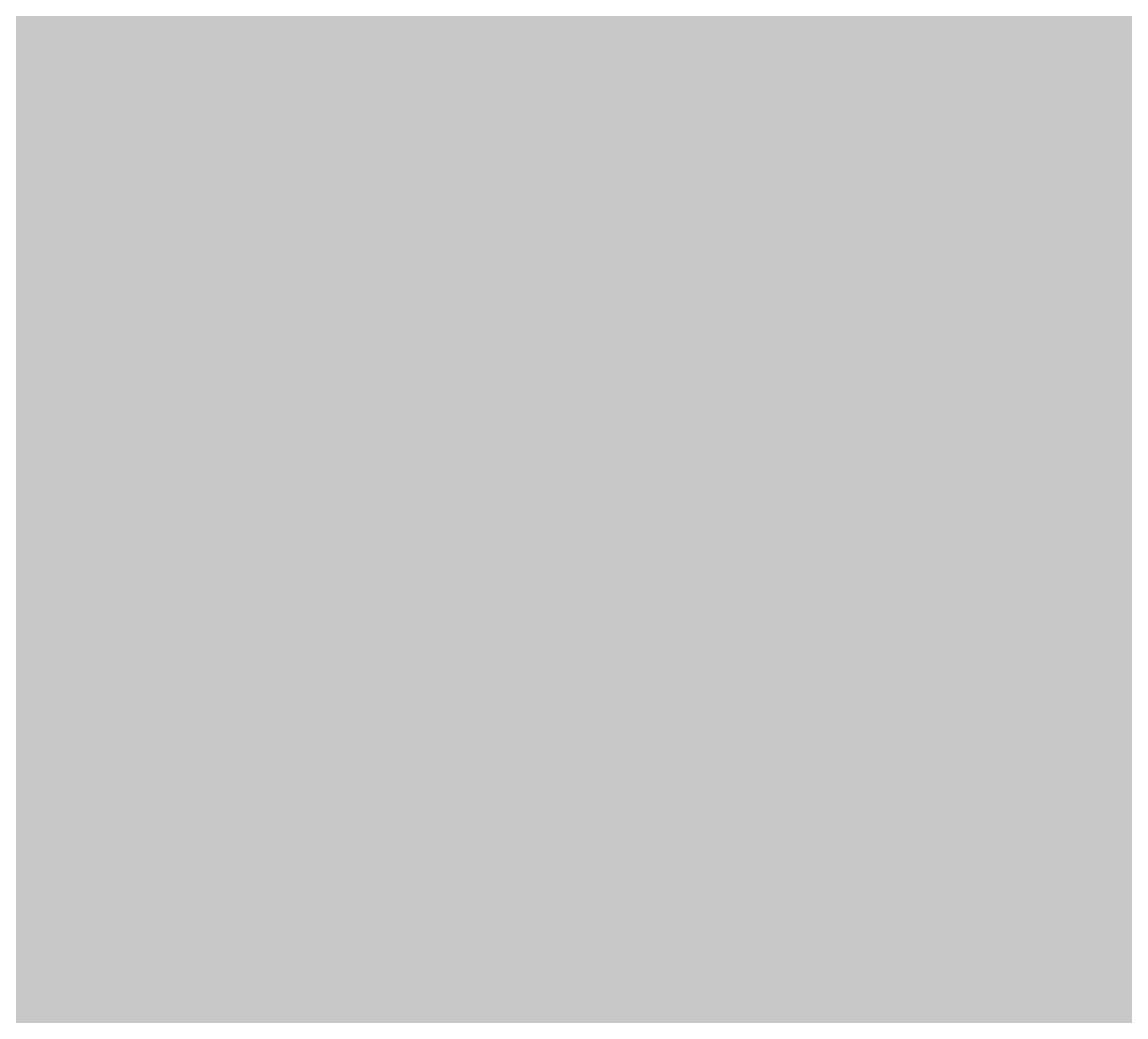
# Model space of a CAD drawing. Header units: inches. Extents: x 27328 to 120839, y -4075 to 4147.
# Drawn here: x 32732.72 to 32748.34, y 1394.72 to 1408.79 of the extents above; entities that cross this region are included whole.
import ezdxf

# ---------------------------------------------------------------- set-up
doc = ezdxf.new("R2010")
doc.units = ezdxf.units.IN
doc.header["$MEASUREMENT"] = 0
doc.layers.add('M-HVAC-DUCT', color=70, linetype='Continuous', lineweight=9)

msp = doc.modelspace()

# ---------------------------------------------------------------- hatches: boundary and pattern name
at = {"layer": 'M-HVAC-DUCT'}
h = msp.add_hatch(color=256, dxfattribs=at)
h.paths.add_polyline_path([(31903.407, 936.939), (32064.873, 1024.808), (32063.469, 1048.131), (31903.407, 960.951), (31903.407, 939.037)], flags=0)
h.paths.add_polyline_path([(32103.202, 1045.667), (32261.939, 1132.051), (32260.536, 1155.374), (32103.202, 1069.753), (32103.202, 1047.315)], flags=0)
h.paths.add_polyline_path([(32300.268, 1152.91), (32459.006, 1239.295), (32457.602, 1262.617), (32300.268, 1176.996), (32300.268, 1154.116)], flags=0)
h.paths.add_polyline_path([(32497.334, 1260.153), (32656.072, 1346.538), (32654.668, 1369.86), (32497.334, 1284.239), (32497.334, 1260.916)], flags=0)
h.paths.add_polyline_path([(32694.401, 1367.396), (32836.83, 1444.906), (32836.435, 1448.342), (32836.169, 1449.64), (32835.36, 1452.064), (32833.308, 1456.006), (32832.911, 1456.662), (32831.344, 1458.695), (32829.611, 1460.467), (32827.764, 1461.924), (32825.858, 1463.021), (32694.401, 1391.482), (32694.401, 1367.716)], flags=0)
h = msp.add_hatch(color=256, dxfattribs=at)
h.paths.add_polyline_path([(31903.407, 932.788), (32065.115, 1020.789), (32064.873, 1024.808), (31903.407, 936.939), (31903.407, 933.191)], flags=0)
h.paths.add_polyline_path([(32103.202, 1041.516), (32262.181, 1128.033), (32261.939, 1132.051), (32103.202, 1045.667), (32103.202, 1041.919)], flags=0)
h.paths.add_polyline_path([(32300.268, 1148.759), (32459.248, 1235.276), (32459.006, 1239.295), (32300.268, 1152.91), (32300.268, 1149.162)], flags=0)
h.paths.add_polyline_path([(32497.334, 1256.002), (32656.302, 1342.711), (32656.072, 1346.538), (32497.334, 1260.153), (32497.334, 1256.02)], flags=0)
h.paths.add_polyline_path([(32694.401, 1363.245), (32835.902, 1440.25), (32836.169, 1440.798), (32836.664, 1442.74), (32836.83, 1444.906), (32694.401, 1367.396), (32694.401, 1363.487)], flags=0)

doc.saveas('drawing.dxf')
